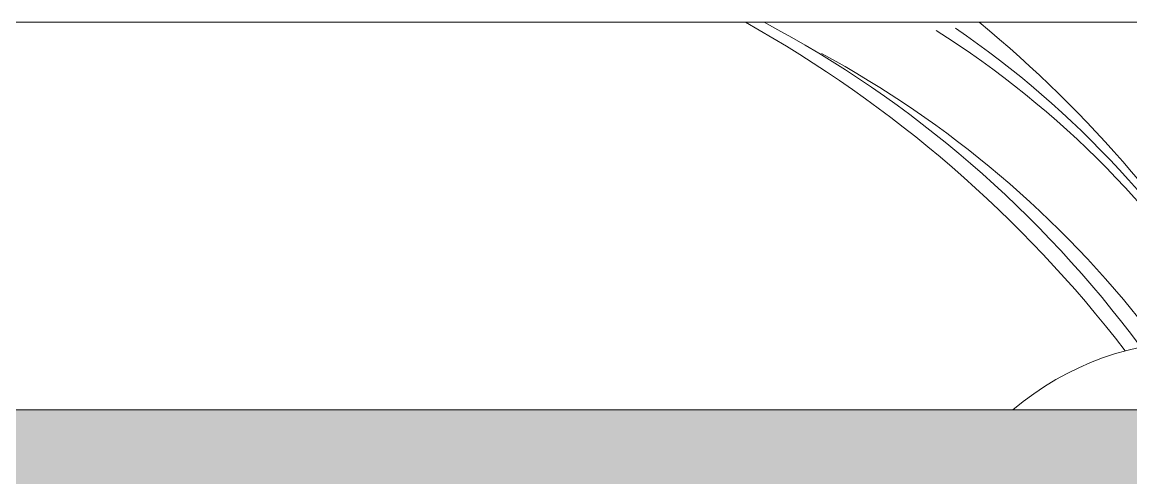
# Model space of a CAD drawing. Header units: millimetres. Extents: x -213 to 151, y -74 to 135.
# Drawn here: x 75.9544 to 76.2406, y -43.8648 to -43.7473 of the extents above; entities that cross this region are included whole.
import ezdxf

# ---------------------------------------------------------------- set-up
doc = ezdxf.new("R2010")
doc.units = ezdxf.units.MM
doc.header["$LTSCALE"] = 15
doc.layers.add('JJ2', color=3, linetype='Continuous')

# ---------------------------------------------------------------- blocks, each defined once
blk = doc.blocks.new('elevation sofa')
at = {"layer": 'JJ2', "color": 4, "lineweight": 5}
blk.add_line((716358.58, -15739.38), (716000.22, -15739.35), dxfattribs=at)
at = {"layer": 'JJ2', "color": 137, "lineweight": 5}
blk.add_line((716363.56, -15839.38), (716266.04, -15839.37), dxfattribs=at)
for centre, radius, start, end in [((716039.87, -16020.23), 321.87, 37.5386, 60.7645), ((716059.03, -15981.12), 312.7, 30.4195, 50.634), ((716314.8, -15896.96), 75.46, 49.737, 130.252)]:
    blk.add_arc(centre, radius, start, end, dxfattribs=at)
at = {"layer": 'JJ2', "color": 251, "lineweight": 5}
for centre, radius, start, end in [((716065.69, -15995.66), 290.24, 36.4666, 62.0112), ((716116.05, -15948.03), 244.16, 31.2107, 57.7715), ((716110.68, -15946.32), 248.95, 29.8441, 55.6217), ((716088.19, -15984.73), 269.88, 37.8843, 61.5745)]:
    blk.add_arc(centre, radius, start, end, dxfattribs=at)

msp = doc.modelspace()

# ---------------------------------------------------------------- hatches: boundary and pattern name
at = {"linetype": 'Continuous', "lineweight": 13}
h = msp.add_hatch(color=256, dxfattribs=at)
h.dxf.hatch_style = 1
h.paths.add_polyline_path([(69.26632, -43.84729), (69.26632, -43.94729), (100.86632, -43.94729), (100.86632, -44.04729), (100.86632, -43.84729)])

# ---------------------------------------------------------------- linework, layer by layer
msp.add_lwpolyline([(69.26632, -43.84729), (100.86632, -43.84729)], dxfattribs=at)

# ---------------------------------------------------------------- block references
at = {"linetype": 'Continuous', "lineweight": 13, "xscale": 0.001, "yscale": 0.001, "zscale": 0.001}
msp.add_blockref('elevation sofa', (-640.05597, -28.00791), dxfattribs=at)

doc.saveas('drawing.dxf')
